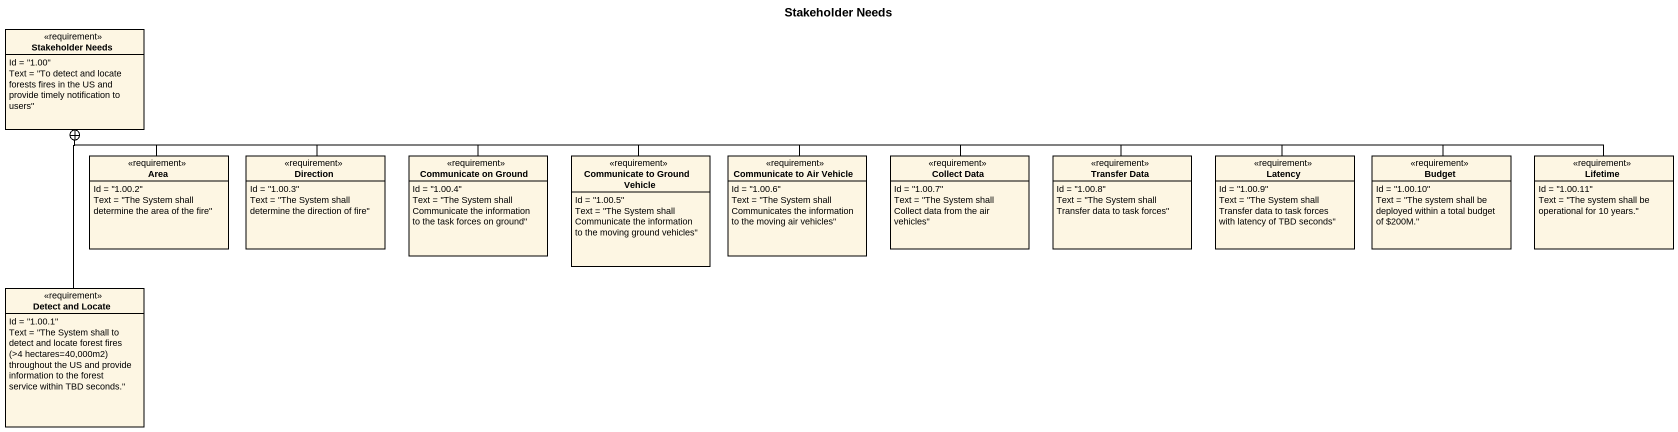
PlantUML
@startuml
title Stakeholder Needs
hide circle
hide empty members
class "Stakeholder Needs" as Stakeholder_Needs <<requirement>> {
  Id = "1.00"
  Text = "To detect and locate forests fires in the US and provide timely notification to users"
}
class Area <<requirement>> {
  Id = "1.00.2"
  Text = "The System shall determine the area of the fire"
}
class Direction <<requirement>> {
  Id = "1.00.3"
  Text = "The System shall determine the direction of fire"
}
class "Communicate on Ground" as Communicate_on_Ground <<requirement>> {
  Id = "1.00.4"
  Text = "The System shall Communicate the information to the task forces on ground"
}
class "Communicate to Ground Vehicle" as Communicate_to_Ground <<requirement>> {
  Id = "1.00.5"
  Text = "The System shall Communicate the information to the moving ground vehicles"
}
class "Communicate to Air Vehicle" as Communicate_to_Air_Vehicle <<requirement>> {
  Id = "1.00.6"
  Text = "The System shall Communicates the information to the moving air vehicles"
}
class "Collect Data" as Collect_Data <<requirement>> {
  Id = "1.00.7"
  Text = "The System shall Collect data from the air vehicles"
}
class "Transfer Data" as Transfer_Data <<requirement>> {
  Id = "1.00.8"
  Text = "The System shall Transfer data to task forces"
}
class Latency <<requirement>> {
  Id = "1.00.9"
  Text = "The System shall Transfer data to task forces with latency of TBD seconds"
}
class Budget <<requirement>> {
  Id = "1.00.10"
  Text = "The system shall be deployed within a total budget of ~$200M."
}
class Lifetime <<requirement>> {
  Id = "1.00.11"
  Text = "The system shall be operational for 10 years."
}
class "Detect and Locate" as Detect_and_Locate <<requirement>> {
  Id = "1.00.1"
  {field} Text = "The System shall to detect and locate forest fires (>4 hectares=40,000m2) throughout the US and provide information to the forest service within TBD seconds."
}
Area -up-+ Stakeholder_Needs
Direction -left-+ Stakeholder_Needs
Communicate_on_Ground -left-+ Stakeholder_Needs
Communicate_to_Ground -left-+ Stakeholder_Needs
Communicate_to_Air_Vehicle -left-+ Stakeholder_Needs
Collect_Data -left-+ Stakeholder_Needs
Transfer_Data -left-+ Stakeholder_Needs
Latency -left-+ Stakeholder_Needs
Budget -left-+ Stakeholder_Needs
Lifetime -left-+ Stakeholder_Needs
Detect_and_Locate -up-+ Stakeholder_Needs
@enduml
